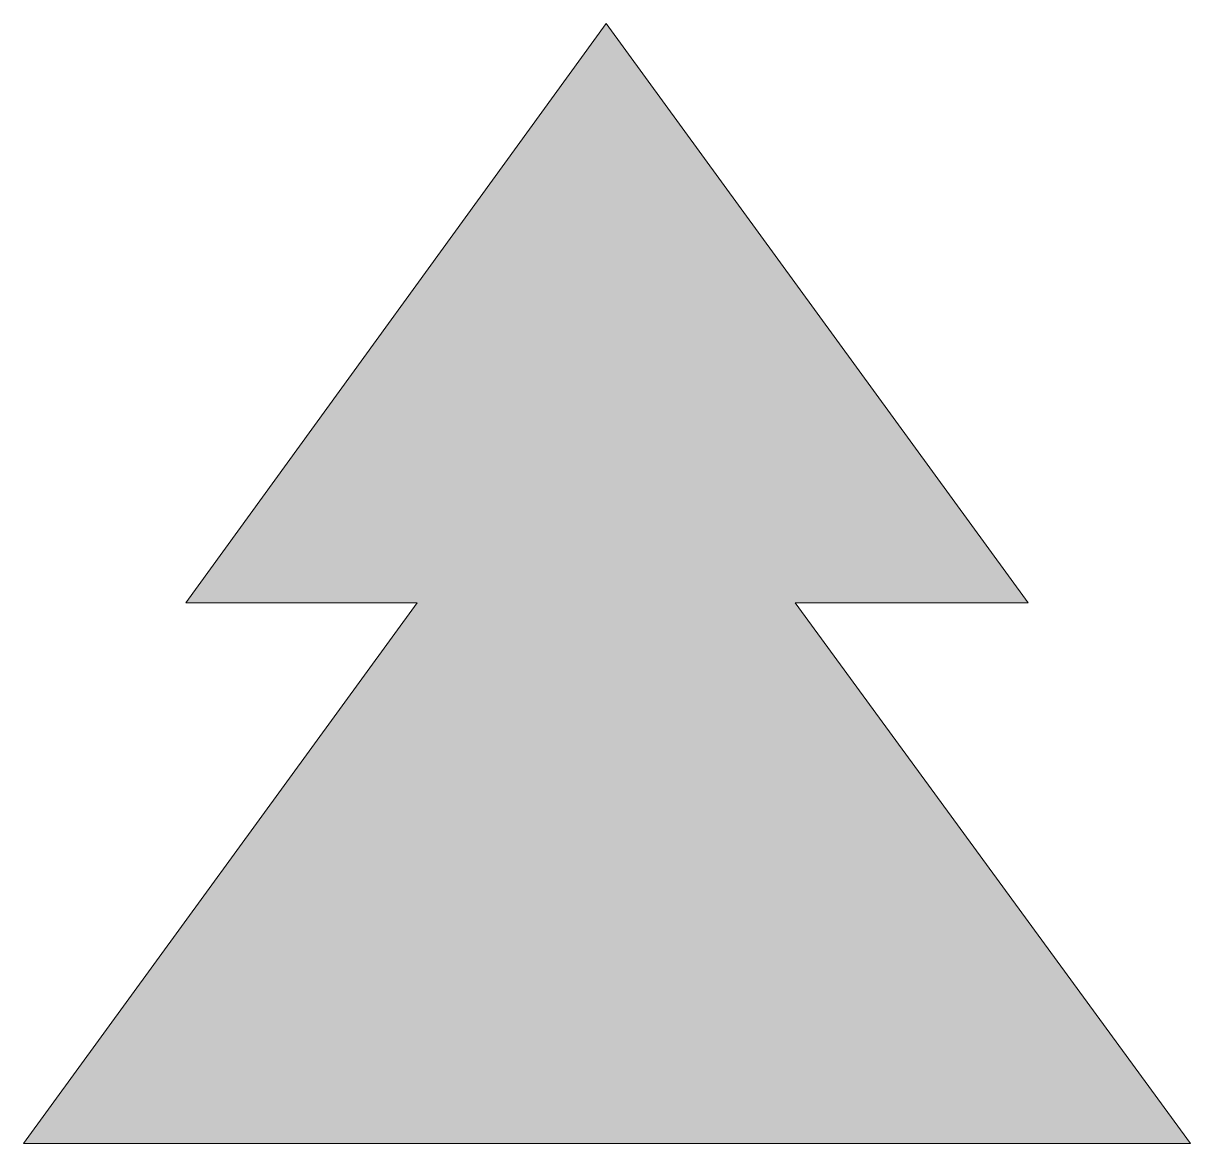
# Model space of a CAD drawing. Header units: inches. Extents: x 9 to 592, y -579 to -20.
import ezdxf

# ---------------------------------------------------------------- set-up
doc = ezdxf.new("R2010")
doc.units = ezdxf.units.IN
doc.header["$MEASUREMENT"] = 0
doc.layers.add('Layer 1', color=7, linetype='Continuous')

msp = doc.modelspace()

# ---------------------------------------------------------------- hatches: boundary and pattern name
at = {"layer": 'Layer 1', "true_color": 0x56963e}
h = msp.add_hatch(color=85, dxfattribs=at)
h.dxf.hatch_style = 2
h.paths.add_polyline_path([(591.87, -579.42), (394.22, -309.42), (510.69, -309.42), (299.81, -20), (89.8, -309.42), (205.39, -309.42), (8.63, -579.42)])

# ---------------------------------------------------------------- linework, layer by layer
at = {"layer": 'Layer 1', "lineweight": 0}
msp.add_lwpolyline([(591.87, -579.42), (394.22, -309.42), (510.69, -309.42), (299.81, -20), (89.8, -309.42), (205.39, -309.42), (8.63, -579.42), (591.87, -579.42)], dxfattribs=at)

doc.saveas('drawing.dxf')
